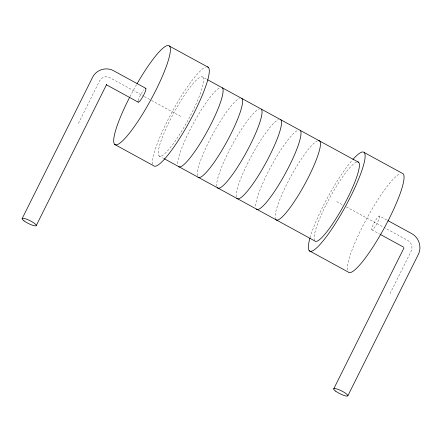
<?xml version="1.0" encoding="UTF-8"?>
<svg xmlns="http://www.w3.org/2000/svg" width="442" height="442" viewBox="0 0 442 442"><rect width="100%" height="100%" fill="white"/><g stroke="black" fill="none" stroke-linecap="round" stroke-linejoin="round"><path stroke-width="0.33" stroke-dasharray="2.21 1.66" d="M78.433 123.346L99.605 80.88A7.89 7.597 68.4 0 1 109.87 77.693L143.799 96.229M390.021 293.576L411.193 251.111A7.89 7.597 68.4 0 0 407.828 240.476L384.021 227.47M202.906 77.212A45.09 7.967 -61.4 0 1 175.038 141.285A45.09 7.967 -61.4 0 1 164.905 131.081A45.09 7.967 -61.4 0 1 202.906 77.212L207.038 79.466M379.534 216.039A7.89 1.392 -61.4 0 1 374.656 227.254A7.89 1.392 -61.4 0 1 372.888 225.47A7.89 1.392 -61.4 0 1 379.534 216.039L387.325 220.293M144.396 96.555L150.987 100.157M151.589 100.483L180.949 116.528M336.743 201.64L342.738 204.917M346.329 206.878L383.429 227.149M371.849 229.801L379.678 234.078M158.993 155.844L163.711 158.418M138.164 100.688A7.89 1.392 -61.4 0 1 143.993 89.654M152.783 164.291A56.366 9.962 -61.4 0 1 171.861 112.39A56.366 9.962 -61.4 0 1 205.569 67.151M129.926 96.737A56.366 9.962 -61.4 0 1 136.755 84.24M177.701 163.617A45.09 7.967 -61.4 0 1 194.171 122.003A45.09 7.967 -61.4 0 1 219.685 87.859M314.511 240.597A45.09 7.967 -61.4 0 1 328.627 199.9A45.09 7.967 -61.4 0 1 356.44 162.142M275.565 219.32A45.09 7.967 -61.4 0 1 289.681 178.618A45.09 7.967 -61.4 0 1 317.489 140.86M347.395 270.034A56.366 9.962 -61.4 0 1 367.197 217.702A56.366 9.962 -61.4 0 1 400.308 173.546M310.069 237.68A56.366 9.962 -61.4 0 1 352.434 159.982M197.298 175.712A45.09 7.967 -61.4 0 1 212.911 133.976A45.09 7.967 -61.4 0 1 239.592 98.301M216.773 186.353A45.09 7.967 -61.4 0 1 232.387 144.617A45.09 7.967 -61.4 0 1 259.067 108.942M236.243 196.994A45.09 7.967 -61.4 0 1 251.857 155.252A45.09 7.967 -61.4 0 1 278.543 119.583M255.598 206.176A45.09 7.967 -61.4 0 1 272.068 164.562A45.09 7.967 -61.4 0 1 297.582 130.418"/><path stroke-width="0.66" d="M22.1 218.702L92.616 77.267C96.212 69.72 106.224 66.632 113.495 70.692L145.843 88.367M36.294 225.492L106.594 84.494M333.688 388.938L403.988 247.94M347.882 395.723L418.403 254.288C421.988 247.095 418.928 237.547 411.883 233.713L387.921 220.624M169.446 46.101L208.397 67.377M364.191 152.496L403.137 173.778A56.366 9.962 -61.4 0 1 383.004 230.288A56.366 9.962 -61.4 0 1 348.246 272.068L309.301 250.785M207.63 79.787L358.7 162.325M106.24 84.687L138.158 102.124M380.28 234.409L403.767 247.238M164.302 158.744L314.787 240.956A45.09 7.967 -61.4 0 0 344.014 204.95A45.09 7.967 -61.4 0 0 357.749 161.894M114.555 144.39L153.507 165.673A56.366 9.962 -61.4 0 0 189.684 121.312A56.366 9.962 -61.4 0 0 207.48 66.88M145.446 88.334A7.89 1.392 -61.4 0 1 143.026 96.279A7.89 1.392 -61.4 0 1 138.026 101.627M137.103 83.637A56.366 9.962 -61.4 0 1 169.463 56.195A56.366 9.962 -61.4 0 1 123.948 139.484A56.366 9.962 -61.4 0 1 129.622 97.328M222.381 87.847A45.09 7.967 -61.4 0 1 206.27 133.059A45.09 7.967 -61.4 0 1 178.469 166.479M352.909 159.44A56.366 9.962 -61.4 0 1 361.468 171.678A56.366 9.962 -61.4 0 1 325.069 238.404A56.366 9.962 -61.4 0 1 309.903 238.277M318.798 140.611A45.09 7.967 -61.4 0 1 305.068 183.673A45.09 7.967 -61.4 0 1 275.841 219.68M241.857 98.489A45.09 7.967 -61.4 0 1 225.746 143.694A45.09 7.967 -61.4 0 1 197.944 177.12M261.327 109.13A45.09 7.967 -61.4 0 1 245.222 154.335A45.09 7.967 -61.4 0 1 217.414 187.762M280.803 119.765A45.09 7.967 -61.4 0 1 264.697 164.977A45.09 7.967 -61.4 0 1 236.89 198.397M300.278 130.407A45.09 7.967 -61.4 0 1 284.167 175.618A45.09 7.967 -61.4 0 1 256.366 209.038M24.072 220.917A7.89 1.613 26.5 0 0 36.012 225.823A7.89 1.613 26.5 0 0 27.509 219.558A7.89 1.613 26.5 0 0 24.072 220.917M335.66 391.148A7.89 1.613 26.5 0 0 347.6 396.054A7.89 1.613 26.5 0 0 339.097 389.789A7.89 1.613 26.5 0 0 335.66 391.148"/></g></svg>
